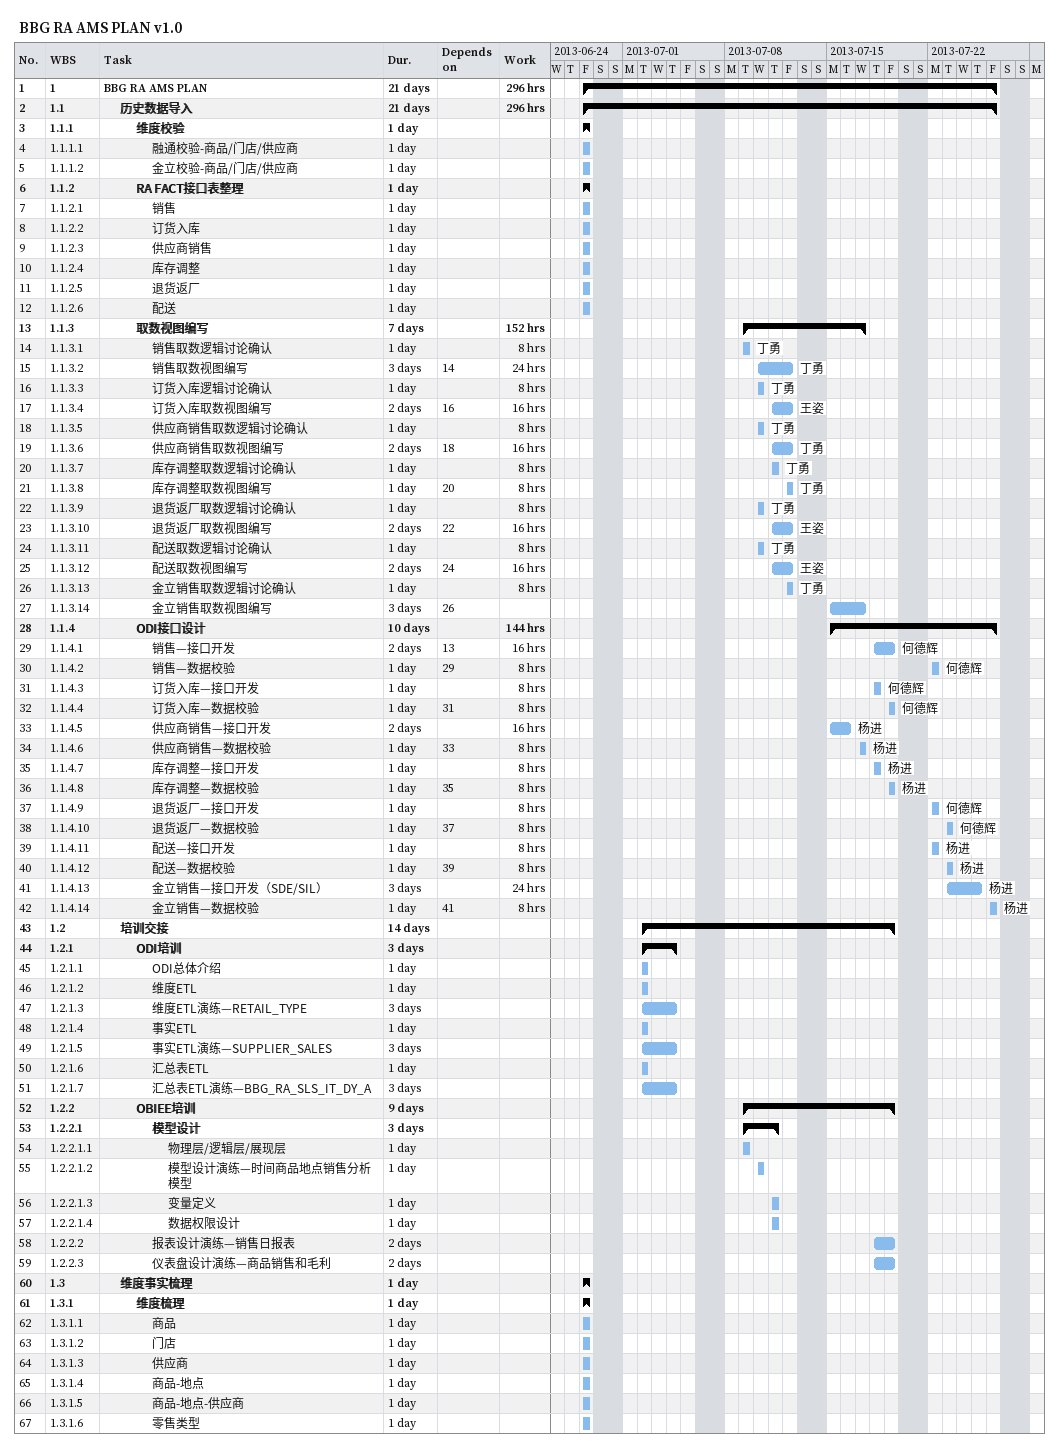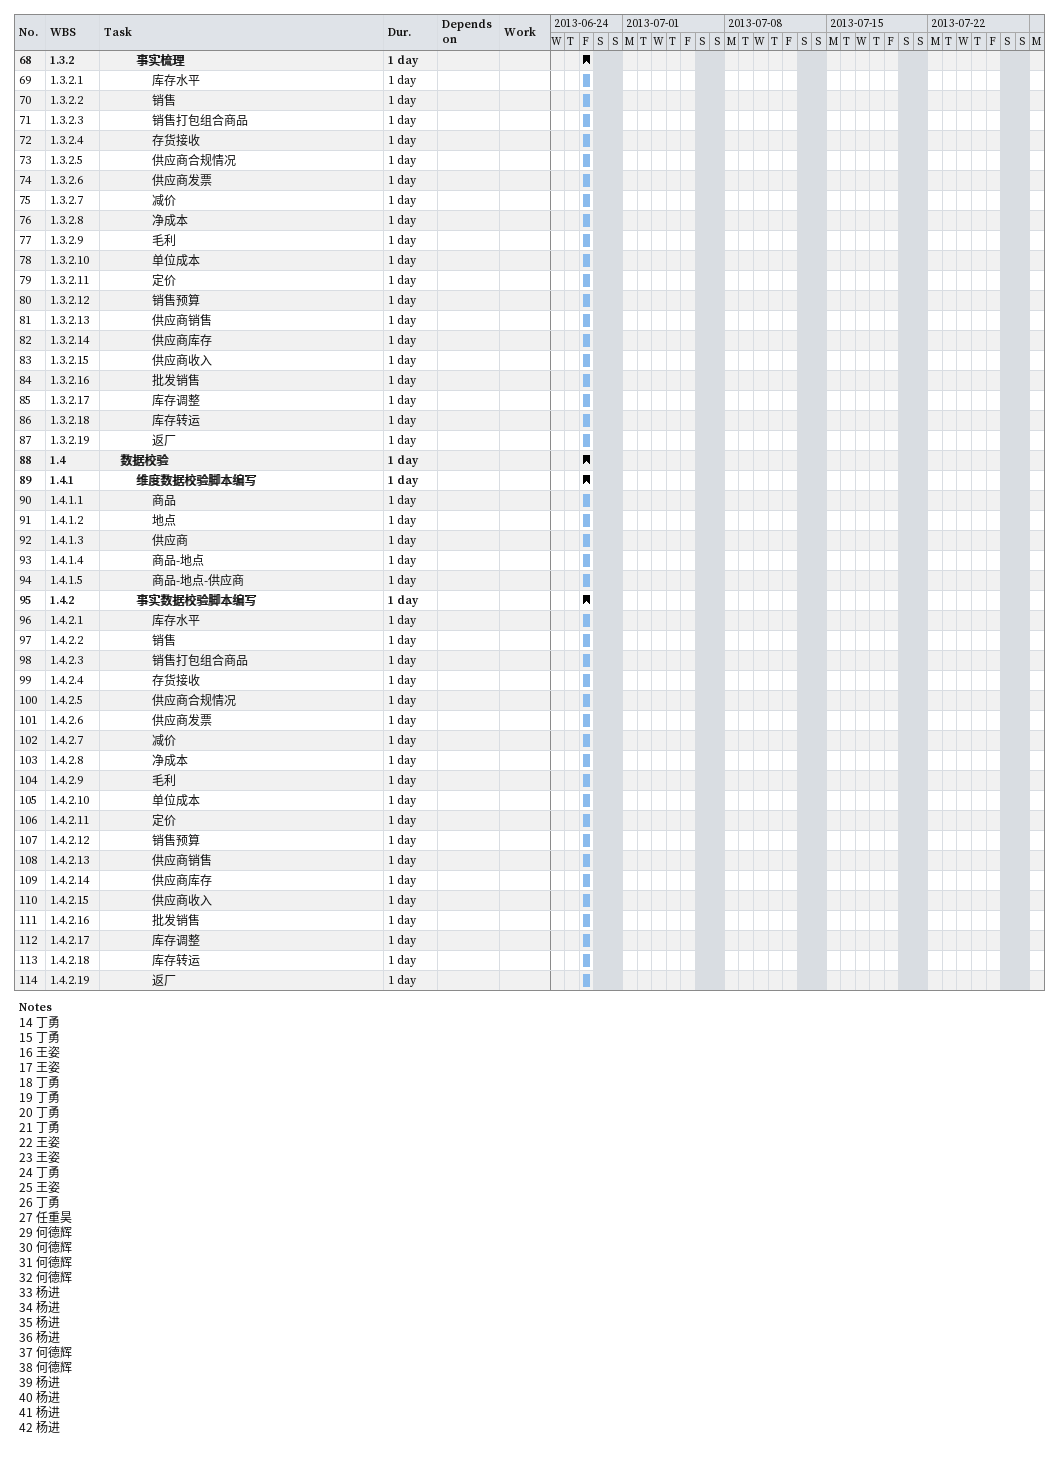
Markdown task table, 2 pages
BBG RA AMS PLAN v1.0

| ID | WBS | Task | Duration | Start | Finish | Predecessors | Resources | Work (h) |
|---|---|---|---|---|---|---|---|---|
| 1 | 1 | **BBG RA AMS PLAN** | 21d | 2013-06-28 | 2013-07-26 |  |  | 296 |
| 2 | 1.1 | **历史数据导入** | 21d | 2013-06-28 | 2013-07-26 |  |  | 296 |
| 3 | 1.1.1 | **维度校验** | 1d | 2013-06-28 | 2013-06-28 |  |  |  |
| 4 | 1.1.1.1 | 融通校验-商品/门店/供应商 | 1d | 2013-06-28 | 2013-06-28 |  |  |  |
| 5 | 1.1.1.2 | 金立校验-商品/门店/供应商 | 1d | 2013-06-28 | 2013-06-28 |  |  |  |
| 6 | 1.1.2 | **RA FACT接口表整理** | 1d | 2013-06-28 | 2013-06-28 |  |  |  |
| 7 | 1.1.2.1 | 销售 | 1d | 2013-06-28 | 2013-06-28 |  |  |  |
| 8 | 1.1.2.2 | 订货入库 | 1d | 2013-06-28 | 2013-06-28 |  |  |  |
| 9 | 1.1.2.3 | 供应商销售 | 1d | 2013-06-28 | 2013-06-28 |  |  |  |
| 10 | 1.1.2.4 | 库存调整 | 1d | 2013-06-28 | 2013-06-28 |  |  |  |
| 11 | 1.1.2.5 | 退货返厂 | 1d | 2013-06-28 | 2013-06-28 |  |  |  |
| 12 | 1.1.2.6 | 配送 | 1d | 2013-06-28 | 2013-06-28 |  |  |  |
| 13 | 1.1.3 | **取数视图编写** | 7d | 2013-07-09 | 2013-07-17 |  |  | 152 |
| 14 | 1.1.3.1 | 销售取数逻辑讨论确认 | 1d | 2013-07-09 | 2013-07-09 |  | 丁勇 | 8 |
| 15 | 1.1.3.2 | 销售取数视图编写 | 3d | 2013-07-10 | 2013-07-12 | 14 | 丁勇 | 24 |
| 16 | 1.1.3.3 | 订货入库逻辑讨论确认 | 1d | 2013-07-10 | 2013-07-10 |  | 丁勇 | 8 |
| 17 | 1.1.3.4 | 订货入库取数视图编写 | 2d | 2013-07-11 | 2013-07-12 | 16 | 王姿 | 16 |
| 18 | 1.1.3.5 | 供应商销售取数逻辑讨论确认 | 1d | 2013-07-10 | 2013-07-10 |  | 丁勇 | 8 |
| 19 | 1.1.3.6 | 供应商销售取数视图编写 | 2d | 2013-07-11 | 2013-07-12 | 18 | 丁勇 | 16 |
| 20 | 1.1.3.7 | 库存调整取数逻辑讨论确认 | 1d | 2013-07-11 | 2013-07-11 |  | 丁勇 | 8 |
| 21 | 1.1.3.8 | 库存调整取数视图编写 | 1d | 2013-07-12 | 2013-07-12 | 20 | 丁勇 | 8 |
| 22 | 1.1.3.9 | 退货返厂取数逻辑讨论确认 | 1d | 2013-07-10 | 2013-07-10 |  | 丁勇 | 8 |
| 23 | 1.1.3.10 | 退货返厂取数视图编写 | 2d | 2013-07-11 | 2013-07-12 | 22 | 王姿 | 16 |
| 24 | 1.1.3.11 | 配送取数逻辑讨论确认 | 1d | 2013-07-10 | 2013-07-10 |  | 丁勇 | 8 |
| 25 | 1.1.3.12 | 配送取数视图编写 | 2d | 2013-07-11 | 2013-07-12 | 24 | 王姿 | 16 |
| 26 | 1.1.3.13 | 金立销售取数逻辑讨论确认 | 1d | 2013-07-12 | 2013-07-12 |  | 丁勇 | 8 |
| 27 | 1.1.3.14 | 金立销售取数视图编写 | 3d | 2013-07-15 | 2013-07-17 | 26 |  |  |
| 28 | 1.1.4 | **ODI接口设计** | 10d | 2013-07-15 | 2013-07-26 |  |  | 144 |
| 29 | 1.1.4.1 | 销售—接口开发 | 2d | 2013-07-18 | 2013-07-19 | 13 | 何德辉 | 16 |
| 30 | 1.1.4.2 | 销售—数据校验 | 1d | 2013-07-22 | 2013-07-22 | 29 | 何德辉 | 8 |
| 31 | 1.1.4.3 | 订货入库—接口开发 | 1d | 2013-07-18 | 2013-07-18 |  | 何德辉 | 8 |
| 32 | 1.1.4.4 | 订货入库—数据校验 | 1d | 2013-07-19 | 2013-07-19 | 31 | 何德辉 | 8 |
| 33 | 1.1.4.5 | 供应商销售—接口开发 | 2d | 2013-07-15 | 2013-07-16 |  | 杨进 | 16 |
| 34 | 1.1.4.6 | 供应商销售—数据校验 | 1d | 2013-07-17 | 2013-07-17 | 33 | 杨进 | 8 |
| 35 | 1.1.4.7 | 库存调整—接口开发 | 1d | 2013-07-18 | 2013-07-18 |  | 杨进 | 8 |
| 36 | 1.1.4.8 | 库存调整—数据校验 | 1d | 2013-07-19 | 2013-07-19 | 35 | 杨进 | 8 |
| 37 | 1.1.4.9 | 退货返厂—接口开发 | 1d | 2013-07-22 | 2013-07-22 |  | 何德辉 | 8 |
| 38 | 1.1.4.10 | 退货返厂—数据校验 | 1d | 2013-07-23 | 2013-07-23 | 37 | 何德辉 | 8 |
| 39 | 1.1.4.11 | 配送—接口开发 | 1d | 2013-07-22 | 2013-07-22 |  | 杨进 | 8 |
| 40 | 1.1.4.12 | 配送—数据校验 | 1d | 2013-07-23 | 2013-07-23 | 39 | 杨进 | 8 |
| 41 | 1.1.4.13 | 金立销售—接口开发（SDE/SIL） | 3d | 2013-07-23 | 2013-07-25 |  | 杨进 | 24 |
| 42 | 1.1.4.14 | 金立销售—数据校验 | 1d | 2013-07-26 | 2013-07-26 | 41 | 杨进 | 8 |
| 43 | 1.2 | **培训交接** | 14d | 2013-07-02 | 2013-07-19 |  |  |  |
| 44 | 1.2.1 | **ODI培训** | 3d | 2013-07-02 | 2013-07-04 |  |  |  |
| 45 | 1.2.1.1 | ODI总体介绍 | 1d | 2013-07-02 | 2013-07-02 |  |  |  |
| 46 | 1.2.1.2 | 维度ETL | 1d | 2013-07-02 | 2013-07-02 |  |  |  |
| 47 | 1.2.1.3 | 维度ETL演练—RETAIL_TYPE | 3d | 2013-07-02 | 2013-07-04 |  |  |  |
| 48 | 1.2.1.4 | 事实ETL | 1d | 2013-07-02 | 2013-07-02 |  |  |  |
| 49 | 1.2.1.5 | 事实ETL演练—SUPPLIER_SALES | 3d | 2013-07-02 | 2013-07-04 |  |  |  |
| 50 | 1.2.1.6 | 汇总表ETL | 1d | 2013-07-02 | 2013-07-02 |  |  |  |
| 51 | 1.2.1.7 | 汇总表ETL演练—BBG_RA_SLS_IT_DY_A | 3d | 2013-07-02 | 2013-07-04 |  |  |  |
| 52 | 1.2.2 | **OBIEE培训** | 9d | 2013-07-09 | 2013-07-19 |  |  |  |
| 53 | 1.2.2.1 | **模型设计** | 3d | 2013-07-09 | 2013-07-11 |  |  |  |
| 54 | 1.2.2.1.1 | 物理层/逻辑层/展现层 | 1d | 2013-07-09 | 2013-07-09 |  |  |  |
| 55 | 1.2.2.1.2 | 模型设计演练—时间商品地点销售分析模型 | 1d | 2013-07-10 | 2013-07-10 |  |  |  |
| 56 | 1.2.2.1.3 | 变量定义 | 1d | 2013-07-11 | 2013-07-11 |  |  |  |
| 57 | 1.2.2.1.4 | 数据权限设计 | 1d | 2013-07-11 | 2013-07-11 |  |  |  |
| 58 | 1.2.2.2 | 报表设计演练—销售日报表 | 2d | 2013-07-18 | 2013-07-19 |  |  |  |
| 59 | 1.2.2.3 | 仪表盘设计演练—商品销售和毛利 | 2d | 2013-07-18 | 2013-07-19 |  |  |  |
| 60 | 1.3 | **维度事实梳理** | 1d | 2013-06-28 | 2013-06-28 |  |  |  |
| 61 | 1.3.1 | **维度梳理** | 1d | 2013-06-28 | 2013-06-28 |  |  |  |
| 62 | 1.3.1.1 | 商品 | 1d | 2013-06-28 | 2013-06-28 |  |  |  |
| 63 | 1.3.1.2 | 门店 | 1d | 2013-06-28 | 2013-06-28 |  |  |  |
| 64 | 1.3.1.3 | 供应商 | 1d | 2013-06-28 | 2013-06-28 |  |  |  |
| 65 | 1.3.1.4 | 商品-地点 | 1d | 2013-06-28 | 2013-06-28 |  |  |  |
| 66 | 1.3.1.5 | 商品-地点-供应商 | 1d | 2013-06-28 | 2013-06-28 |  |  |  |
| 67 | 1.3.1.6 | 零售类型 | 1d | 2013-06-28 | 2013-06-28 |  |  |  |
| 68 | 1.3.2 | **事实梳理** | 1d | 2013-06-28 | 2013-06-28 |  |  |  |
| 69 | 1.3.2.1 | 库存水平 | 1d | 2013-06-28 | 2013-06-28 |  |  |  |
| 70 | 1.3.2.2 | 销售 | 1d | 2013-06-28 | 2013-06-28 |  |  |  |
| 71 | 1.3.2.3 | 销售打包组合商品 | 1d | 2013-06-28 | 2013-06-28 |  |  |  |
| 72 | 1.3.2.4 | 存货接收 | 1d | 2013-06-28 | 2013-06-28 |  |  |  |
| 73 | 1.3.2.5 | 供应商合规情况 | 1d | 2013-06-28 | 2013-06-28 |  |  |  |
| 74 | 1.3.2.6 | 供应商发票 | 1d | 2013-06-28 | 2013-06-28 |  |  |  |
| 75 | 1.3.2.7 | 减价 | 1d | 2013-06-28 | 2013-06-28 |  |  |  |
| 76 | 1.3.2.8 | 净成本 | 1d | 2013-06-28 | 2013-06-28 |  |  |  |
| 77 | 1.3.2.9 | 毛利 | 1d | 2013-06-28 | 2013-06-28 |  |  |  |
| 78 | 1.3.2.10 | 单位成本 | 1d | 2013-06-28 | 2013-06-28 |  |  |  |
| 79 | 1.3.2.11 | 定价 | 1d | 2013-06-28 | 2013-06-28 |  |  |  |
| 80 | 1.3.2.12 | 销售预算 | 1d | 2013-06-28 | 2013-06-28 |  |  |  |
| 81 | 1.3.2.13 | 供应商销售 | 1d | 2013-06-28 | 2013-06-28 |  |  |  |
| 82 | 1.3.2.14 | 供应商库存 | 1d | 2013-06-28 | 2013-06-28 |  |  |  |
| 83 | 1.3.2.15 | 供应商收入 | 1d | 2013-06-28 | 2013-06-28 |  |  |  |
| 84 | 1.3.2.16 | 批发销售 | 1d | 2013-06-28 | 2013-06-28 |  |  |  |
| 85 | 1.3.2.17 | 库存调整 | 1d | 2013-06-28 | 2013-06-28 |  |  |  |
| 86 | 1.3.2.18 | 库存转运 | 1d | 2013-06-28 | 2013-06-28 |  |  |  |
| 87 | 1.3.2.19 | 返厂 | 1d | 2013-06-28 | 2013-06-28 |  |  |  |
| 88 | 1.4 | **数据校验** | 1d | 2013-06-28 | 2013-06-28 |  |  |  |
| 89 | 1.4.1 | **维度数据校验脚本编写** | 1d | 2013-06-28 | 2013-06-28 |  |  |  |
| 90 | 1.4.1.1 | 商品 | 1d | 2013-06-28 | 2013-06-28 |  |  |  |
| 91 | 1.4.1.2 | 地点 | 1d | 2013-06-28 | 2013-06-28 |  |  |  |
| 92 | 1.4.1.3 | 供应商 | 1d | 2013-06-28 | 2013-06-28 |  |  |  |
| 93 | 1.4.1.4 | 商品-地点 | 1d | 2013-06-28 | 2013-06-28 |  |  |  |
| 94 | 1.4.1.5 | 商品-地点-供应商 | 1d | 2013-06-28 | 2013-06-28 |  |  |  |
| 95 | 1.4.2 | **事实数据校验脚本编写** | 1d | 2013-06-28 | 2013-06-28 |  |  |  |
| 96 | 1.4.2.1 | 库存水平 | 1d | 2013-06-28 | 2013-06-28 |  |  |  |
| 97 | 1.4.2.2 | 销售 | 1d | 2013-06-28 | 2013-06-28 |  |  |  |
| 98 | 1.4.2.3 | 销售打包组合商品 | 1d | 2013-06-28 | 2013-06-28 |  |  |  |
| 99 | 1.4.2.4 | 存货接收 | 1d | 2013-06-28 | 2013-06-28 |  |  |  |
| 100 | 1.4.2.5 | 供应商合规情况 | 1d | 2013-06-28 | 2013-06-28 |  |  |  |
| 101 | 1.4.2.6 | 供应商发票 | 1d | 2013-06-28 | 2013-06-28 |  |  |  |
| 102 | 1.4.2.7 | 减价 | 1d | 2013-06-28 | 2013-06-28 |  |  |  |
| 103 | 1.4.2.8 | 净成本 | 1d | 2013-06-28 | 2013-06-28 |  |  |  |
| 104 | 1.4.2.9 | 毛利 | 1d | 2013-06-28 | 2013-06-28 |  |  |  |
| 105 | 1.4.2.10 | 单位成本 | 1d | 2013-06-28 | 2013-06-28 |  |  |  |
| 106 | 1.4.2.11 | 定价 | 1d | 2013-06-28 | 2013-06-28 |  |  |  |
| 107 | 1.4.2.12 | 销售预算 | 1d | 2013-06-28 | 2013-06-28 |  |  |  |
| 108 | 1.4.2.13 | 供应商销售 | 1d | 2013-06-28 | 2013-06-28 |  |  |  |
| 109 | 1.4.2.14 | 供应商库存 | 1d | 2013-06-28 | 2013-06-28 |  |  |  |
| 110 | 1.4.2.15 | 供应商收入 | 1d | 2013-06-28 | 2013-06-28 |  |  |  |
| 111 | 1.4.2.16 | 批发销售 | 1d | 2013-06-28 | 2013-06-28 |  |  |  |
| 112 | 1.4.2.17 | 库存调整 | 1d | 2013-06-28 | 2013-06-28 |  |  |  |
| 113 | 1.4.2.18 | 库存转运 | 1d | 2013-06-28 | 2013-06-28 |  |  |  |
| 114 | 1.4.2.19 | 返厂 | 1d | 2013-06-28 | 2013-06-28 |  |  |  |

Notes
- 14: 丁勇
- 15: 丁勇
- 16: 王姿
- 17: 王姿
- 18: 丁勇
- 19: 丁勇
- 20: 丁勇
- 21: 丁勇
- 22: 王姿
- 23: 王姿
- 24: 丁勇
- 25: 王姿
- 26: 丁勇
- 27: 任重昊
- 29: 何德辉
- 30: 何德辉
- 31: 何德辉
- 32: 何德辉
- 33: 杨进
- 34: 杨进
- 35: 杨进
- 36: 杨进
- 37: 何德辉
- 38: 何德辉
- 39: 杨进
- 40: 杨进
- 41: 杨进
- 42: 杨进
